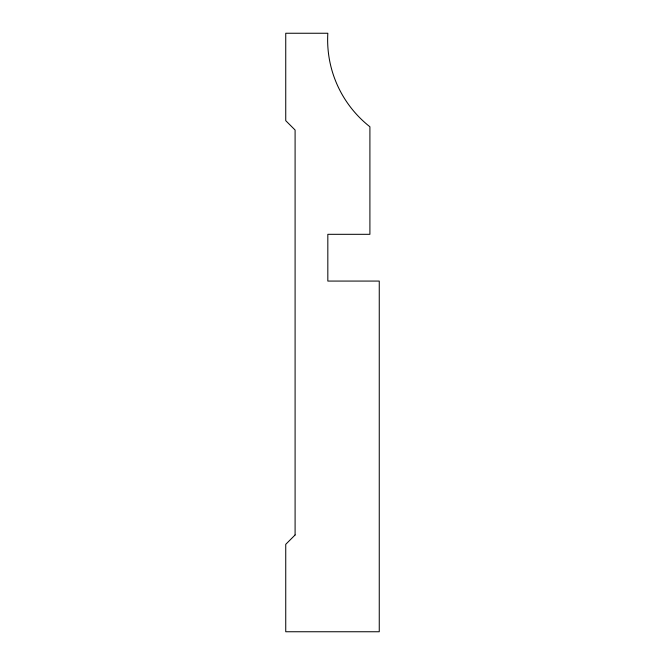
<?xml version="1.0" encoding="UTF-8"?>
<svg xmlns="http://www.w3.org/2000/svg" width="665" height="665" viewBox="0 0 665 665"><rect width="100%" height="100%" fill="white"/><g stroke="black" fill="none" stroke-linecap="round" stroke-linejoin="round"><path stroke-width="1" d="M295.094 534.976L285.742 544.327L285.742 631.75L379.258 631.75L379.258 281.071L327.828 281.071L327.828 234.313L369.906 234.313L369.906 126.766A110.648 110.648 0 0 1 327.828 33.25L285.742 33.25L285.742 120.673L295.094 130.024L295.094 534.976"/></g></svg>
